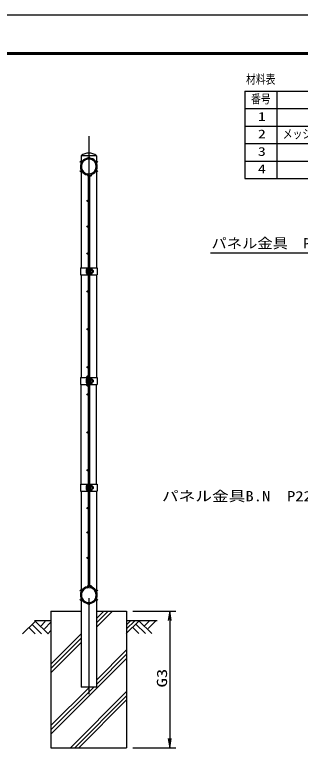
# Model space of a CAD drawing. Units: millimetres, scale not verified. Extents: x -2970 to 2970, y -2100 to 2100.
# Drawn here: x 140 to 1084, y -321 to 2100 of the extents above; entities that cross this region are included whole.
import ezdxf
from ezdxf.enums import TextEntityAlignment as Align

# ---------------------------------------------------------------- set-up
doc = ezdxf.new("R2010")
doc.units = ezdxf.units.MM
doc.header["$LTSCALE"] = 10
doc.linetypes.add('USER3', pattern=[50.8, 31.75, -6.35, 6.35, -6.35])
for name, color, linetype, lineweight in [('0-0_1', 7, 'Continuous', 25), ('0-1_0', 7, 'Continuous', 25), ('0-3_2', 7, 'Continuous', 25), ('0-4_EXTCNT-L', 1, 'Continuous', 25), ('0-5_EXTCNT-LMEC0', 4, 'Continuous', 25)]:
    doc.layers.add(name, color=color, linetype=linetype, lineweight=lineweight)
doc.styles.add('ＭＳ ゴシック', font='')
doc.styles.get('ＭＳ ゴシック').set_extended_font_data('MS Gothic')

# ---------------------------------------------------------------- blocks, each defined once
blk = doc.blocks.new('DARROWS')
at = {"layer": '0-1_0', "color": 2}
blk.add_line((0, 0), (-9.991, 0), dxfattribs=at)
blk.add_lwpolyline([(-10, -1.667), (0, 0), (-10, 1.667)], dxfattribs=at)

msp = doc.modelspace()

# ---------------------------------------------------------------- linework, layer by layer
at = {"layer": '0-0_1', "color": 4, "linetype": 'USER3'}
msp.add_line((385.39, 1699.12), (385.39, -144.28), dxfattribs=at)
at = {"layer": '0-0_1'}
for p, q in [((410.79, 1634.43), (359.99, 1634.43)), ((359.99, 1634.43), (359.99, 1265.1)), ((410.79, 1634.43), (410.79, 1265.1)), ((385.96, 1574.54), (386.04, 1570.94)), ((383.59, 1566.64), (383.59, 217.22)), ((387.19, 1566.64), (387.19, 217.22)), ((357.73, 1265.1), (357.73, 1241.76)), ((413.13, 1265.1), (413.13, 1241.76)), ((357.73, 903.1), (357.73, 879.76)), ((413.13, 903.1), (413.13, 879.76)), ((357.73, 551.1), (357.73, 527.76)), ((413.13, 551.1), (413.13, 527.76)), ((359.99, 527.76), (359.99, -118.57)), ((410.79, 527.76), (410.79, -118.57)), ((385.96, 209.32), (386.04, 212.92)), ((260.39, 131.43), (260.39, -318.57)), ((260.39, 131.43), (359.99, 131.43)), ((410.79, 131.43), (510.39, 131.43)), ((510.39, 131.43), (510.39, -318.57)), ((206.04, 101.43), (260.39, 101.43)), ((510.39, 101.43), (610.78, 101.43)), ((410.79, -118.57), (359.99, -118.57)), ((260.39, -318.57), (510.39, -318.57))]:
    msp.add_line(p, q, dxfattribs=at)
at = {"layer": '0-0_1', "color": 4}
for p, q in [((434.83, 131.43), (410.79, 107.39)), ((448.97, 131.43), (410.79, 93.25)), ((463.11, 131.43), (410.79, 79.11)), ((208.74, 99.13), (166.29, 56.68)), ((208.26, 99.14), (250.71, 56.68)), ((241.61, 98.03), (225.49, 81.91)), ((551.51, 100.21), (509.06, 57.76)), ((537.37, 100.21), (510.39, 73.23)), ((523.23, 100.21), (510.39, 87.37)), ((551.03, 100.21), (593.49, 57.76)), ((584.39, 99.1), (568.27, 82.98)), ((607.18, 100.21), (581.61, 74.64)), ((187.04, 77.93), (208.28, 56.68)), ((197.65, 88.53), (229.5, 56.68)), ((260.39, 95.13), (238.83, 73.56)), ((529.82, 79), (551.06, 57.76)), ((540.43, 89.61), (572.28, 57.76)), ((260.39, 67.88), (249.95, 57.44)), ((359, 55.6), (260.39, -43.01)), ((359, 41.46), (260.39, -57.15)), ((359, 27.32), (260.39, -71.29)), ((510.39, 4.29), (410.79, -95.32)), ((510.39, -24), (260.39, -274)), ((510.39, -9.86), (410.79, -109.46)), ((410.79, -95.32), (410.79, -95.32)), ((387.54, -118.57), (260.39, -245.72)), ((401.68, -118.57), (260.39, -259.86)), ((410.79, -109.46), (410.79, -109.46)), ((510.39, -132.71), (324.54, -318.57)), ((510.39, -146.85), (338.68, -318.57)), ((510.39, -161), (352.82, -318.57))]:
    msp.add_line(p, q, dxfattribs=at)
at = {"layer": '0-0_1'}
for centre in [(385.39, 1629.18), (359.19, 1614.06), (411.59, 1614.06), (359.19, 1583.81), (411.59, 1583.81), (411.59, 1583.81), (391.45, 1569.3), (381.34, 1485.43), (381.34, 1400.93), (381.34, 1311.93), (381.34, 1186.93), (381.34, 1061.93), (381.34, 936.93), (381.34, 906.43), (381.34, 876.43), (381.34, 846.93), (381.34, 721.93), (381.34, 596.93), (381.34, 471.93), (381.34, 391.93), (381.34, 307.43), (359.2, 200.06), (391.45, 214.57), (411.59, 200.06), (359.2, 169.81), (411.59, 169.81), (385.39, 154.68)]:
    msp.add_circle(centre, 2.25, dxfattribs=at)
for centre, radius, start, end in [((385.39, 1598.93), 28, 271.32651, 258.1084), ((385.4, 1601.89), 41.28, 52.02779, 127.97954), ((385.39, 1598.93), 24.4, 271.32654, 258.10864), ((378.59, 1566.64), 8.6, 0, 78.10856), ((378.59, 1566.64), 5, 0, 78.10856), ((385.39, 184.93), 28, 101.89149, 88.6734), ((385.39, 184.93), 24.4, 101.89136, 88.67346), ((378.59, 217.22), 5, 281.89117, 0), ((378.59, 217.22), 8.6, 281.8919, 0.00046)]:
    msp.add_arc(centre, radius, start, end, dxfattribs=at)
at = {"layer": '0-1_0'}
for p, q in [((900.42, 1847.99), (2452.22, 1847.99)), ((900.42, 1847.99), (900.42, 1559.5)), ((1006.98, 1847.99), (1006.98, 1559.5)), ((900.42, 1790.29), (2452.22, 1790.29)), ((900.42, 1732.59), (2452.22, 1732.59)), ((900.42, 1674.9), (2452.22, 1674.9)), ((900.42, 1617.2), (2452.22, 1617.2)), ((900.42, 1559.5), (2452.22, 1559.5)), ((357.73, 1265.1), (383.59, 1265.1)), ((380.33, 1245.44), (380.33, 1261.42)), ((381.29, 1265.1), (381.29, 1241.76)), ((387.19, 1265.1), (413.13, 1265.1)), ((389.49, 1265.1), (389.49, 1241.76)), ((389.56, 1260.97), (389.56, 1244.97)), ((357.73, 1241.76), (383.59, 1241.76)), ((377.15, 1258.45), (377.15, 1248.42)), ((387.19, 1241.76), (413.13, 1241.76)), ((357.73, 903.1), (383.59, 903.1)), ((377.15, 896.45), (377.15, 886.42)), ((380.33, 883.44), (380.33, 899.42)), ((381.29, 903.1), (381.29, 879.76)), ((387.19, 903.1), (413.13, 903.1)), ((389.49, 903.1), (389.49, 879.76)), ((389.56, 898.97), (389.56, 882.97)), ((357.73, 879.76), (383.59, 879.76)), ((387.19, 879.76), (413.13, 879.76)), ((357.73, 551.1), (383.59, 551.1)), ((377.15, 544.45), (377.15, 534.42)), ((380.33, 531.44), (380.33, 547.42)), ((381.29, 551.1), (381.29, 527.76)), ((387.19, 551.1), (413.13, 551.1)), ((389.49, 551.1), (389.49, 527.76)), ((389.56, 546.97), (389.56, 530.97)), ((357.73, 527.76), (383.59, 527.76)), ((387.19, 527.76), (413.13, 527.76))]:
    msp.add_line(p, q, dxfattribs=at)
at = {"layer": '0-1_0', "color": 3}
msp.add_lwpolyline([(-2970.13, 2099.99), (2969.87, 2099.99), (2969.87, -2100.01), (-2970.13, -2100.01)], close=True, dxfattribs=at)
at = {"layer": '0-1_0'}
for points in [[(-2770.13, 1974.99), (2769.87, 1974.99), (2769.87, -1975.01), (-2770.13, -1975.01)], [(-2768.88, 1973.74), (2768.62, 1973.74), (2768.62, -1973.76), (-2768.88, -1973.76)], [(-2767.63, 1972.49), (2767.37, 1972.49), (2767.37, -1972.51), (-2767.63, -1972.51)], [(-2766.38, 1971.24), (2766.12, 1971.24), (2766.12, -1971.26), (-2766.38, -1971.26)], [(-2765.13, 1969.99), (2764.87, 1969.99), (2764.87, -1970.01), (-2765.13, -1970.01)]]:
    msp.add_lwpolyline(points, close=True, dxfattribs=at)
for centre, start, end in [((380.14, 1258.45), 86.19696, 180), ((380.14, 1248.42), 180, 273.80304), ((380.14, 896.45), 86.19696, 180), ((380.14, 886.42), 180, 273.80304), ((380.14, 544.45), 86.19696, 180), ((380.14, 534.42), 180, 273.80304)]:
    msp.add_arc(centre, 2.99, start, end, dxfattribs=at)
at = {"layer": '0-3_2'}
for p, q in [((389.56, 1260.97), (395.34, 1260.97)), ((395.96, 1259.9), (395.34, 1260.97)), ((395.96, 1246.05), (395.96, 1259.9)), ((381.29, 1256.75), (380.33, 1256.75)), ((381.29, 1249.45), (380.33, 1249.45)), ((387.19, 1256.75), (383.59, 1256.75)), ((387.19, 1249.45), (383.59, 1249.45)), ((389.56, 1256.97), (395.34, 1256.97)), ((389.56, 1248.97), (395.34, 1248.97)), ((389.56, 1244.97), (395.34, 1244.97)), ((395.96, 1246.05), (395.34, 1244.97)), ((398.91, 1256.75), (395.96, 1256.75)), ((398.91, 1249.45), (395.96, 1249.45)), ((398.91, 1256.75), (398.91, 1249.45)), ((399.64, 1256.02), (398.91, 1256.75)), ((399.64, 1250.18), (398.91, 1249.45)), ((399.64, 1256.02), (399.64, 1250.18)), ((389.56, 898.97), (395.34, 898.97)), ((395.96, 897.9), (395.34, 898.97)), ((395.96, 884.05), (395.96, 897.9)), ((381.29, 894.75), (380.33, 894.75)), ((381.29, 887.45), (380.33, 887.45)), ((387.19, 894.75), (383.59, 894.75)), ((387.19, 887.45), (383.59, 887.45)), ((389.56, 894.97), (395.34, 894.97)), ((389.56, 886.97), (395.34, 886.97)), ((389.56, 882.97), (395.34, 882.97)), ((395.96, 884.05), (395.34, 882.97)), ((398.91, 894.75), (395.96, 894.75)), ((398.91, 887.45), (395.96, 887.45)), ((399.64, 894.02), (398.91, 894.75)), ((398.91, 894.75), (398.91, 887.45)), ((399.64, 888.18), (398.91, 887.45)), ((399.64, 894.02), (399.64, 888.18)), ((381.29, 542.75), (380.33, 542.75)), ((381.29, 535.45), (380.33, 535.45)), ((387.19, 542.75), (383.59, 542.75)), ((387.19, 535.45), (383.59, 535.45)), ((389.56, 546.97), (395.34, 546.97)), ((389.56, 542.97), (395.34, 542.97)), ((389.56, 534.97), (395.34, 534.97)), ((395.96, 545.9), (395.34, 546.97)), ((395.96, 532.05), (395.96, 545.9)), ((398.91, 542.75), (395.96, 542.75)), ((398.91, 535.45), (395.96, 535.45)), ((398.91, 542.75), (398.91, 535.45)), ((399.64, 542.02), (398.91, 542.75)), ((399.64, 536.18), (398.91, 535.45)), ((399.64, 542.02), (399.64, 536.18)), ((389.56, 530.97), (395.34, 530.97)), ((395.96, 532.05), (395.34, 530.97))]:
    msp.add_line(p, q, dxfattribs=at)
at = {"layer": '0-3_2', "color": 4}
for p, q in [((381.29, 1256.02), (380.33, 1256.02)), ((381.29, 1250.18), (380.33, 1250.18)), ((387.19, 1256.02), (383.59, 1256.02)), ((387.19, 1250.18), (383.59, 1250.18)), ((399.64, 1256.02), (395.96, 1256.02)), ((399.64, 1250.18), (395.96, 1250.18)), ((381.29, 894.02), (380.33, 894.02)), ((381.29, 888.18), (380.33, 888.18)), ((387.19, 894.02), (383.59, 894.02)), ((387.19, 888.18), (383.59, 888.18)), ((399.64, 894.02), (395.96, 894.02)), ((399.64, 888.18), (395.96, 888.18)), ((381.29, 542.02), (380.33, 542.02)), ((381.29, 536.18), (380.33, 536.18)), ((387.19, 542.02), (383.59, 542.02)), ((387.19, 536.18), (383.59, 536.18)), ((399.64, 542.02), (395.96, 542.02)), ((399.64, 536.18), (395.96, 536.18))]:
    msp.add_line(p, q, dxfattribs=at)
at = {"layer": '0-3_2'}
for centre, radius, start, end in [((388.72, 1259.9), 7.23, 336.12555, 0.00105), ((388.72, 1246.05), 7.23, 0, 23.89262), ((382.74, 1252.98), 13.22, 342.36171, 17.59159), ((388.72, 897.9), 7.23, 336.12555, 0.00105), ((388.72, 884.05), 7.23, 0, 23.89262), ((382.74, 890.98), 13.22, 342.36171, 17.59159), ((388.72, 545.9), 7.23, 336.12555, 0.00105), ((388.72, 532.05), 7.23, 0, 23.89262), ((382.74, 538.98), 13.22, 342.36171, 17.59159)]:
    msp.add_arc(centre, radius, start, end, dxfattribs=at)
at = {"layer": '0-4_EXTCNT-L'}
for p, q in [((530.39, 131.43), (672.46, 131.43)), ((530.39, -318.57), (672.46, -318.57))]:
    msp.add_line(p, q, dxfattribs=at)
at = {"layer": '0-4_EXTCNT-L', "color": 2}
msp.add_line((652.46, 101.43), (652.46, -288.57), dxfattribs=at)
at = {"layer": '0-4_EXTCNT-L', "color": 4}
msp.add_lwpolyline([(787.22, 1313.92), (1297.89, 1313.92), (1315.49, 1251.98)], dxfattribs=at)
at = {"layer": '0-5_EXTCNT-LMEC0'}
for p, q in [((359.99, 1241.76), (359.99, 903.1)), ((410.79, 1241.76), (410.79, 903.1)), ((359.99, 551.1), (359.99, 879.76)), ((410.79, 551.1), (410.79, 879.76))]:
    msp.add_line(p, q, dxfattribs=at)

# ---------------------------------------------------------------- block references
at = {"layer": '0-4_EXTCNT-L', "xscale": 3, "yscale": 3}
for p, rotation in [((652.46, 131.43), 90), ((652.46, -318.57), 270)]:
    msp.add_blockref('DARROWS', p, dxfattribs=dict(at, rotation=rotation))

# ---------------------------------------------------------------- texts
at = {"layer": '0-0_1', "style": 'ＭＳ ゴシック'}
for s, width, p in [('材料表', 0.8, (904.87, 1863.43)), ('番号', 0.8, (921.17, 1798.63)), ('1', 1.35, (943.77, 1740.93)), ('2', 1.35, (943.77, 1683.24)), ('メッシュパネル', 0.8, (1026.14, 1683.24)), ('3', 1.35, (943.77, 1625.54)), ('4', 1.35, (943.77, 1567.84))]:
    msp.add_text(s, height=28.89, dxfattribs=dict(at, width=width)).set_placement(p, align=Align.BOTTOM_LEFT)
at = {"layer": '0-4_EXTCNT-L', "color": 4, "style": 'ＭＳ ゴシック'}
for s, width, p in [('パネル金具\u3000P22×62C', 1.1, (790.63, 1318.94)), ('パネル金具B.N\u3000P22×62C×E8×75C', 1.2, (626.96, 484.53))]:
    msp.add_text(s, height=33.67, dxfattribs=dict(at, width=width)).set_placement(p, align=Align.BOTTOM_LEFT)
at = {"layer": '0-4_EXTCNT-L', "color": 3, "style": 'ＭＳ ゴシック', "width": 1.35}
msp.add_text('G3', height=33.65, rotation=90, dxfattribs=at).set_placement((653.94, -119.82), align=Align.BOTTOM_LEFT)

doc.saveas('drawing.dxf')
